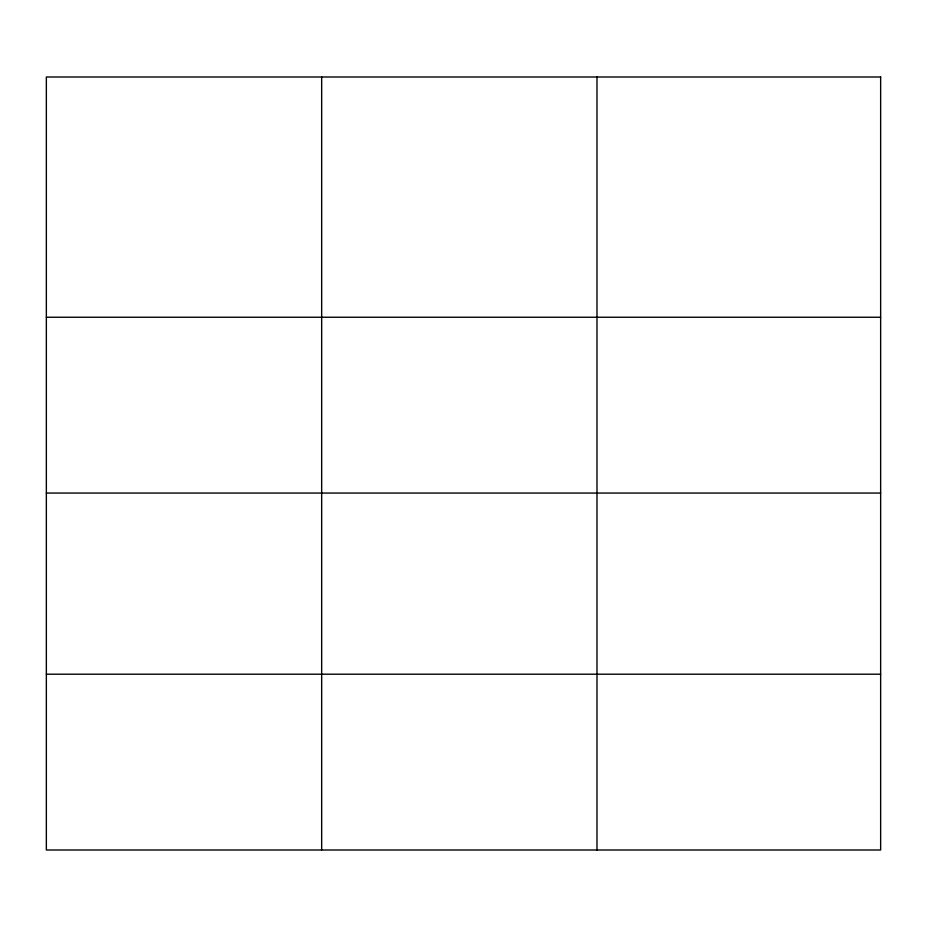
<?xml version="1.0" encoding="UTF-8"?>
<svg xmlns="http://www.w3.org/2000/svg" width="927" height="927" viewBox="0 0 927 927"><rect width="100%" height="100%" fill="white"/><g stroke="black" fill="none" stroke-linecap="round" stroke-linejoin="round"><path stroke-width="1.39" d="M46.35 317.243L880.65 317.243M46.35 493.06L880.65 493.06M46.35 674.196L880.65 674.196M596.988 76.999L596.988 850.001M321.669 76.999L321.669 850.001M880.65 76.999L46.35 76.999L46.35 850.001L880.65 850.001L880.65 76.999"/></g></svg>
